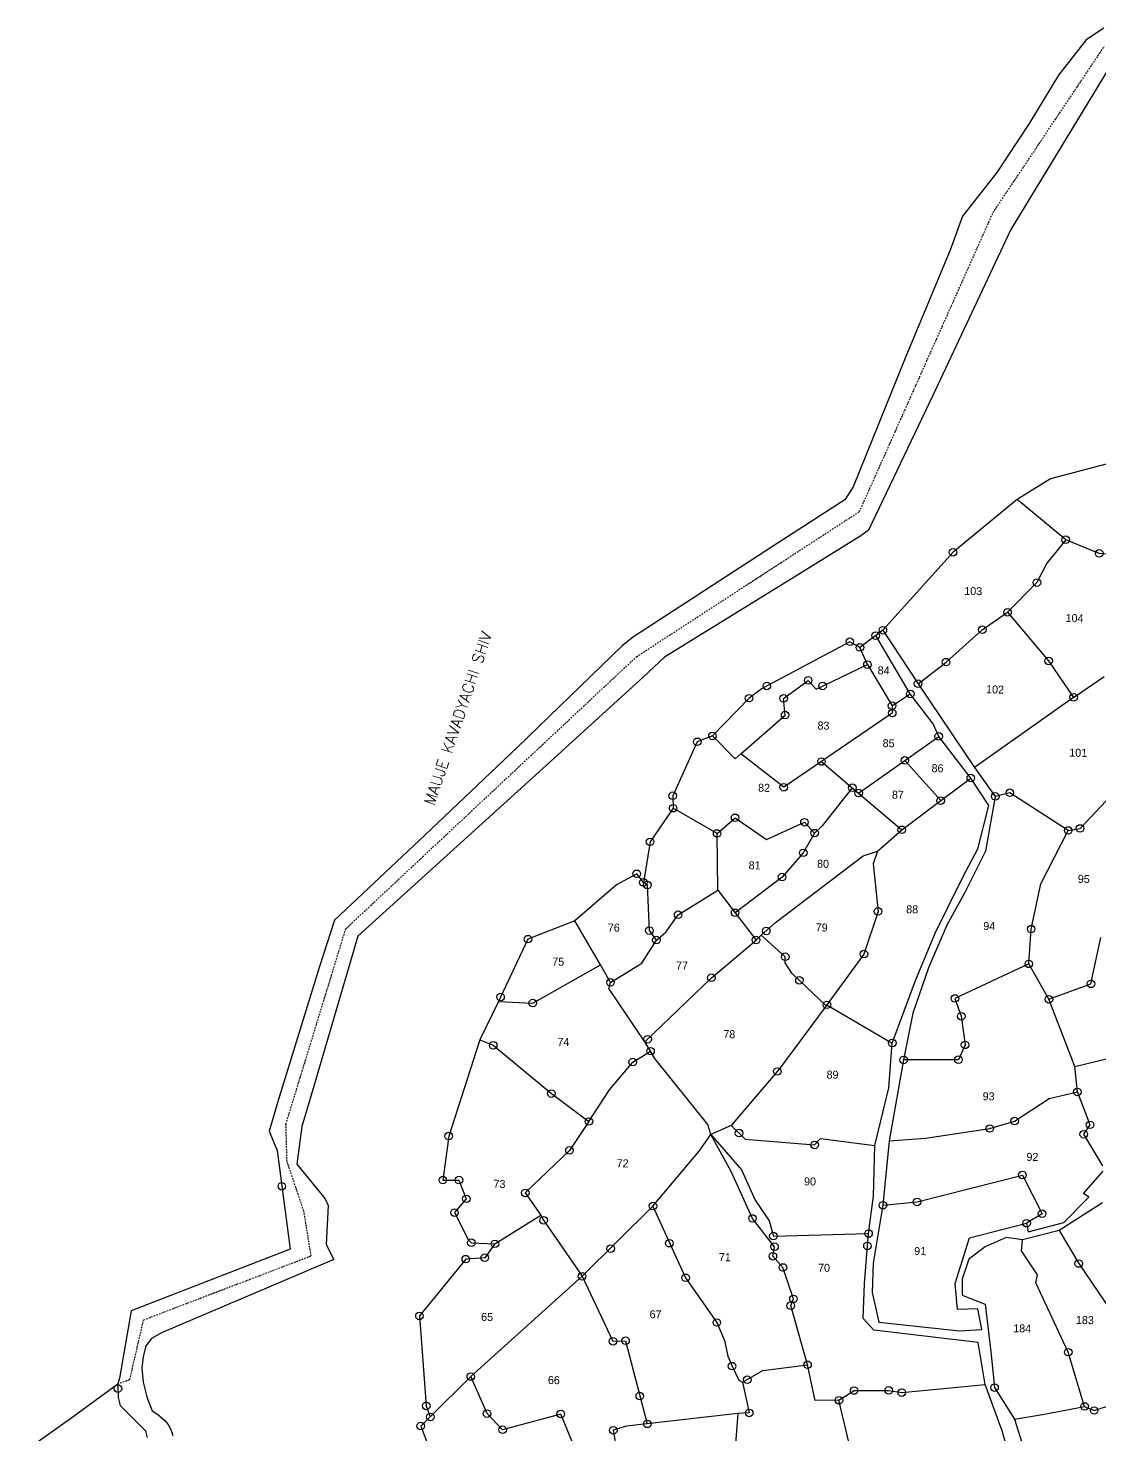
# Model space of a CAD drawing. Header units: metres. Extents: x 282716 to 286267, y 2075266 to 2079640.
# Drawn here: x 282857 to 284053, y 2077471 to 2079040 of the extents above; entities that cross this region are included whole.
import ezdxf
from ezdxf.enums import TextEntityAlignment as Align

# ---------------------------------------------------------------- set-up
doc = ezdxf.new("R2010")
doc.units = ezdxf.units.M
doc.header["$LTSCALE"] = 0.3
doc.header["$MEASUREMENT"] = 0
doc.linetypes.add('DASHDOT', pattern=[1, 0.5, -0.25, 0, -0.25])
for name, color, linetype in [('POLY_PARCEL', 6, 'Continuous'), ('POLY_ROAD', 30, 'Continuous'), ('POLY_WATER', 4, 'Continuous'), ('TEXT_MAPOUT', 7, 'Continuous'), ('TEXT_PARCEL', 7, 'Continuous'), ('V_BOUND_LINE', 7, 'Continuous'), ('V_BOUND_STREAM_LINE', 7, 'DASHDOT')]:
    doc.layers.add(name, color=color, linetype=linetype)
doc.styles.get("Standard").update_dxf_attribs({"font": 'simplex.shx'})
doc.styles.add('TEXT_MAP', font='', dxfattribs={"height": 2.5})
doc.styles.get('TEXT_MAP').set_extended_font_data('Kruti Dev 050')

msp = doc.modelspace()

# ---------------------------------------------------------------- linework, layer by layer
for centre in [(284014.6, 2078469.6), (283888.8, 2078455.6), (284052, 2078454.3), (283982.4, 2078421.8), (283949.6, 2078388.7), (283773.6, 2078355.8), (283802.5, 2078362.6), (283810.5, 2078368.6), (283921.4, 2078369.2), (283784.9, 2078349.5), (283793.3, 2078330.2), (283881, 2078333), (283995.5, 2078334.3), (283727.1, 2078312.7), (283849.8, 2078308.9), (283661.2, 2078292.8), (283681, 2078306.5), (283699.7, 2078292.6), (283743.2, 2078306.4), (283841.1, 2078297.5), (284023.3, 2078293.7), (283820.7, 2078284.4), (283820.9, 2078276.1), (283701.4, 2078273.9), (283603.3, 2078244.1), (283620.3, 2078250.6), (283872.8, 2078250.1), (283742, 2078222.1), (283835, 2078223.4), (283908.6, 2078203.7), (283576, 2078183.9), (283699.9, 2078193.4), (283776.4, 2078192.8), (283783.4, 2078186.9), (283935.9, 2078183.2), (283952.2, 2078187.3), (283576.4, 2078170), (283875, 2078178.5), (283645.6, 2078159.3), (283723, 2078154.3), (283625.5, 2078141.8), (283734.3, 2078142.2), (283831.5, 2078145.9), (284017.3, 2078145.3), (284030.5, 2078147.4), (283550.7, 2078132.5), (283721.6, 2078120.2), (283535.8, 2078096.8), (283543.2, 2078087.2), (283698, 2078093.2), (283547.7, 2078084.2), (283582, 2078051.1), (283645.6, 2078053.3), (283805.1, 2078054.8), (283549.9, 2078033.4), (283680.3, 2078033.1), (283976, 2078035.1), (283414.4, 2078023.9), (283557.7, 2078022.9), (283668.9, 2078022.9), (283701.6, 2078004.3), (283789.3, 2078007.3), (283973.4, 2077996.3), (283619.1, 2077980.8), (283717.4, 2077977.9), (283506.5, 2077975.6), (284042.7, 2077974), (283383.8, 2077959.3), (283419.7, 2077952.6), (283748.1, 2077950.6), (283890.9, 2077957.7), (283995.8, 2077956.8), (283898, 2077937.8), (283375.6, 2077905.4), (283547.9, 2077912.2), (283551.2, 2077898.9), (283821, 2077908), (283902.2, 2077905.9), (283531.3, 2077886.7), (283833.6, 2077889.1), (283894.8, 2077889.4), (283692.6, 2077876.2), (284027.6, 2077853.4), (283440.5, 2077851.5), (283482.5, 2077820.4), (283957.5, 2077820.9), (283650, 2077807.5), (283929.8, 2077812.6), (284034.7, 2077806.2), (284041.7, 2077816.7), (283325.9, 2077804.2), (283734.3, 2077794.3), (283460.7, 2077788.2), (283966.2, 2077760.7), (283139.7, 2077748.1), (283319.4, 2077755), (283337.4, 2077755), (283345.6, 2077734.1), (283411.4, 2077740.7), (283553.9, 2077726.1), (283810.6, 2077727), (283848.6, 2077730.7), (283332.4, 2077718.7), (283665, 2077712.2), (283988.1, 2077717.5), (283431.9, 2077710.2), (283794.5, 2077695.4), (283970.9, 2077706.9), (283351.3, 2077685.1), (283377.5, 2077683.9), (283572.2, 2077684.6), (283688.3, 2077692.6), (283689.6, 2077680.7), (283793.3, 2077681.6), (283345, 2077666.8), (283366.1, 2077668.4), (283506.8, 2077678.6), (283687.7, 2077670), (283474.8, 2077647.7), (283699, 2077657.5), (284029.1, 2077661.9), (283590.3, 2077646), (283710.7, 2077622.5), (283293.3, 2077603.5), (283707.6, 2077614.9), (283625.2, 2077596.1), (283509.3, 2077575.2), (283523.3, 2077575.8), (284017.4, 2077563), (283642.2, 2077547.4), (283726.4, 2077549), (282956.8, 2077522.4), (283350.6, 2077535.8), (283659.2, 2077532.3), (283935.1, 2077523.5), (283539.2, 2077514), (283761.5, 2077509.4), (283778.4, 2077520.2), (283817.1, 2077520.3), (283831.6, 2077517.9), (283300.9, 2077503), (283305.4, 2077490.7), (283368.8, 2077494.4), (283451, 2077494), (283661.3, 2077495.2), (284035.6, 2077502.4), (284046.3, 2077497.9), (283294.7, 2077480.5), (283386.1, 2077476.4), (283509.6, 2077475.8), (283547.5, 2077483)]:
    msp.add_circle(centre, 4.22)
at = {"layer": 'POLY_PARCEL'}
for p, q in [((284059.6, 2078554), (283997.6, 2078537.6)), ((283997.6, 2078537.6), (283960.3, 2078514.6)), ((283960.3, 2078514.6), (283888.8, 2078455.6)), ((284014.6, 2078469.6), (283960.3, 2078514.6)), ((284014.6, 2078469.6), (283993.5, 2078443.4)), ((284052, 2078454.3), (284014.6, 2078469.6)), ((283888.8, 2078455.6), (283810.5, 2078368.6)), ((284085.8, 2078451.7), (284052, 2078454.3)), ((283993.5, 2078443.4), (283982.4, 2078421.8)), ((283982.4, 2078421.8), (283949.6, 2078388.7)), ((283921.4, 2078369.2), (283949.6, 2078388.7)), ((283949.6, 2078388.7), (283995.5, 2078334.3)), ((283802.5, 2078362.6), (283784.9, 2078349.5)), ((283810.5, 2078368.6), (283802.5, 2078362.6)), ((283881, 2078333), (283921.4, 2078369.2)), ((283773.6, 2078355.8), (283675.7, 2078303.7)), ((283784.9, 2078349.5), (283773.6, 2078355.8)), ((283793.3, 2078330.2), (283784.9, 2078349.5)), ((283736.1, 2078303), (283793.3, 2078330.2)), ((283793.3, 2078330.2), (283820.7, 2078284.4)), ((283849.8, 2078308.9), (283881, 2078333)), ((283995.5, 2078334.3), (284023.3, 2078293.7)), ((283699.7, 2078292.6), (283727.1, 2078312.7)), ((283727.1, 2078312.7), (283736.1, 2078303)), ((284023.3, 2078293.7), (284057.5, 2078317.1)), ((283675.7, 2078303.7), (283661.2, 2078292.8)), ((283820.7, 2078284.4), (283841.1, 2078297.5)), ((283661.2, 2078292.8), (283620.3, 2078250.6)), ((283701.4, 2078273.9), (283699.7, 2078292.6)), ((283820.7, 2078284.4), (283820.9, 2078276.1)), ((284023.3, 2078293.7), (283912.8, 2078215.5)), ((283651.9, 2078230.6), (283701.4, 2078273.9)), ((283820.9, 2078276.1), (283742, 2078222.1)), ((283620.3, 2078250.6), (283603.3, 2078244.1)), ((283620.3, 2078250.6), (283645.6, 2078225.1)), ((283835, 2078223.4), (283872.8, 2078250.1)), ((283603.3, 2078244.1), (283576, 2078183.9)), ((283645.6, 2078225.1), (283651.9, 2078230.6)), ((283699.9, 2078193.4), (283651.9, 2078230.6)), ((283742, 2078222.1), (283699.9, 2078193.4)), ((283742, 2078222.1), (283776.4, 2078192.8)), ((283783.4, 2078186.9), (283835, 2078223.4)), ((283835, 2078223.4), (283875, 2078178.5)), ((283875, 2078178.5), (283908.6, 2078203.7)), ((283776.4, 2078192.8), (283742.8, 2078150.5)), ((283776.4, 2078192.8), (283783.4, 2078186.9)), ((283783.4, 2078186.9), (283831.5, 2078145.9)), ((283952.2, 2078187.3), (283935.9, 2078183.2)), ((284017.3, 2078145.3), (283952.2, 2078187.3)), ((284030.5, 2078147.4), (284077.2, 2078196.7)), ((283576.4, 2078170), (283550.7, 2078132.5)), ((283576, 2078183.9), (283576.4, 2078170)), ((283625.5, 2078141.8), (283576.4, 2078170)), ((283831.5, 2078145.9), (283875, 2078178.5)), ((283625.5, 2078141.8), (283645.6, 2078159.3)), ((283645.6, 2078159.3), (283680.5, 2078135.2)), ((283680.5, 2078135.2), (283723, 2078154.3)), ((283723, 2078154.3), (283734.3, 2078142.2)), ((283626.2, 2078078.4), (283625.5, 2078141.8)), ((283734.3, 2078142.2), (283721.6, 2078120.2)), ((283742.8, 2078150.5), (283734.3, 2078142.2)), ((283804.6, 2078122.1), (283831.5, 2078145.9)), ((283986.9, 2078085.5), (284017.3, 2078145.3)), ((284017.3, 2078145.3), (284030.5, 2078147.4)), ((283550.7, 2078132.5), (283543.2, 2078087.2)), ((283690.7, 2078042.4), (283788.4, 2078116.9)), ((283721.6, 2078120.2), (283698, 2078093.2)), ((283788.4, 2078116.9), (283804.6, 2078122.1)), ((283804.6, 2078122.1), (283799.7, 2078107.8)), ((283799.7, 2078107.8), (283805.1, 2078054.8)), ((283535.8, 2078096.8), (283513.1, 2078084.4)), ((283543.2, 2078087.2), (283535.8, 2078096.8)), ((283698, 2078093.2), (283645.6, 2078053.3)), ((283513.1, 2078084.4), (283466.6, 2078044.4)), ((283547.7, 2078084.2), (283543.2, 2078087.2)), ((283549.9, 2078033.4), (283547.7, 2078084.2)), ((283582, 2078051.1), (283626.2, 2078078.4)), ((283626.2, 2078078.4), (283645.6, 2078053.3)), ((283976, 2078035.1), (283986.9, 2078085.5)), ((283466.6, 2078044.4), (283414.4, 2078023.9)), ((283495.2, 2077995.2), (283466.6, 2078044.4)), ((283568.2, 2078031.5), (283582, 2078051.1)), ((283645.6, 2078053.3), (283668.9, 2078022.9)), ((283805.1, 2078054.8), (283789.3, 2078007.3)), ((283557.7, 2078022.9), (283549.9, 2078033.4)), ((283557.7, 2078022.9), (283568.2, 2078031.5)), ((283674.8, 2078028.2), (283690.7, 2078042.4)), ((283973.4, 2077996.3), (283976, 2078035.1)), ((283414.4, 2078023.9), (283383.8, 2077959.3)), ((283541.3, 2077997), (283557.7, 2078022.9)), ((283619.1, 2077980.8), (283668.9, 2078022.9)), ((283668.9, 2078022.9), (283674.8, 2078028.2)), ((283701.6, 2078004.3), (283674.8, 2078028.2)), ((284042.7, 2077974), (284053.8, 2078025.7)), ((283701.5, 2077997.6), (283701.6, 2078004.3)), ((283708.9, 2077986), (283701.5, 2077997.6)), ((283789.3, 2078007.3), (283748.1, 2077950.6)), ((283419.7, 2077952.6), (283495.2, 2077995.2)), ((283506.5, 2077975.6), (283495.2, 2077995.2)), ((283506.5, 2077975.6), (283541.3, 2077997)), ((283717.4, 2077977.9), (283708.9, 2077986)), ((283973.4, 2077996.3), (283890.9, 2077957.7)), ((283995.8, 2077956.8), (283973.4, 2077996.3)), ((283504.7, 2077968.8), (283506.5, 2077975.6)), ((283544.9, 2077909.3), (283504.7, 2077968.8)), ((283544.9, 2077909.3), (283619.1, 2077980.8)), ((283747.2, 2077949.3), (283717.4, 2077977.9)), ((283995.8, 2077956.8), (284042.7, 2077974)), ((283381.5, 2077954.4), (283360.6, 2077911.5)), ((283383.8, 2077959.3), (283381.5, 2077954.4)), ((283381.5, 2077954.4), (283419.7, 2077952.6)), ((283748.1, 2077950.6), (283747.2, 2077949.3)), ((283748.1, 2077950.6), (283821, 2077908)), ((283890.9, 2077957.7), (283898, 2077937.8)), ((284024.6, 2077881.7), (283995.8, 2077956.8)), ((283747.2, 2077949.3), (283694.9, 2077878.9)), ((283898, 2077937.8), (283902.2, 2077905.9)), ((283360.6, 2077911.5), (283325.9, 2077804.2)), ((283360.6, 2077911.5), (283375.6, 2077905.4)), ((283375.6, 2077905.4), (283440.5, 2077851.5)), ((283551.2, 2077898.9), (283544.9, 2077909.3)), ((283902.2, 2077905.9), (283894.8, 2077889.4)), ((283531.3, 2077886.7), (283551.2, 2077898.9)), ((283556.1, 2077890.8), (283551.2, 2077898.9)), ((283615.3, 2077816.9), (283556.1, 2077890.8)), ((283894.8, 2077889.4), (283833.6, 2077889.1)), ((284024.6, 2077881.7), (284060.1, 2077890.2)), ((283505.3, 2077855.8), (283531.3, 2077886.7)), ((283694.9, 2077878.9), (283641.3, 2077816)), ((284027.6, 2077853.4), (284024.6, 2077881.7)), ((283482.5, 2077820.4), (283505.3, 2077855.8)), ((283440.5, 2077851.5), (283482.5, 2077820.4)), ((283957.5, 2077820.9), (283995.9, 2077846)), ((283995.9, 2077846), (284027.6, 2077853.4)), ((284041.7, 2077816.7), (284027.6, 2077853.4)), ((283482.5, 2077820.4), (283460.7, 2077788.2)), ((283618.6, 2077805.9), (283615.3, 2077816.9)), ((283641.3, 2077816), (283618.6, 2077805.9)), ((283641.3, 2077816), (283656.8, 2077800.8)), ((283858, 2077801.7), (283929.8, 2077812.6)), ((283929.8, 2077812.6), (283957.5, 2077820.9)), ((284034.7, 2077806.2), (284041.7, 2077816.7)), ((283325.9, 2077804.2), (283319.4, 2077755)), ((283605.5, 2077787.4), (283618.6, 2077805.9)), ((283618.6, 2077805.9), (283652.8, 2077766.5)), ((283641.2, 2077764.6), (283618.6, 2077805.9)), ((283656.8, 2077800.8), (283734.3, 2077794.3)), ((283734.3, 2077794.3), (283740.8, 2077801.4)), ((283740.8, 2077801.4), (283801.5, 2077793.7)), ((283817.7, 2077798.8), (283858, 2077801.7)), ((284056, 2077770.9), (284034.7, 2077806.2)), ((283460.7, 2077788.2), (283411.4, 2077740.7)), ((283553.9, 2077726.1), (283605.5, 2077787.4)), ((283665, 2077712.2), (283641.2, 2077764.6)), ((283652.8, 2077766.5), (283668, 2077732.6)), ((283319.4, 2077755), (283337.4, 2077755)), ((283337.4, 2077755), (283345.6, 2077734.1)), ((283848.6, 2077730.7), (283966.2, 2077760.7)), ((283966.2, 2077760.7), (283988.1, 2077717.5)), ((283345.6, 2077734.1), (283332.4, 2077718.7)), ((283411.4, 2077740.7), (283428.9, 2077715.7)), ((283668, 2077732.6), (283683.6, 2077709.4)), ((283810.6, 2077727), (283848.6, 2077730.7)), ((283332.4, 2077718.7), (283347.5, 2077688.7)), ((283377.5, 2077683.9), (283428.9, 2077715.7)), ((283428.9, 2077715.7), (283431.9, 2077710.2)), ((283474.8, 2077647.7), (283553.9, 2077726.1)), ((283553.9, 2077726.1), (283590.3, 2077646)), ((283988.1, 2077717.5), (283970.9, 2077706.9)), ((283431.9, 2077710.2), (283474.8, 2077647.7)), ((283689.6, 2077680.7), (283665, 2077712.2)), ((283683.6, 2077709.4), (283688.3, 2077692.6)), ((283347.5, 2077688.7), (283351.3, 2077685.1)), ((283351.3, 2077685.1), (283377.5, 2077683.9)), ((283377.5, 2077683.9), (283366.1, 2077668.4)), ((283688.3, 2077692.6), (283794.5, 2077695.4)), ((283965.2, 2077676.1), (283966.3, 2077688.2)), ((284007.1, 2077698.8), (284029.1, 2077661.9)), ((283366.1, 2077668.4), (283345, 2077666.8)), ((283687.7, 2077670), (283689.6, 2077680.7)), ((283699, 2077657.5), (283687.7, 2077670)), ((283983, 2077649.2), (283965.2, 2077676.1)), ((283345, 2077666.8), (283293.3, 2077603.5)), ((283710.7, 2077622.5), (283699, 2077657.5)), ((284029.1, 2077661.9), (284073.1, 2077597.2)), ((283350.6, 2077535.8), (283474.8, 2077647.7)), ((283474.8, 2077647.7), (283509.3, 2077575.2)), ((283590.3, 2077646), (283625.2, 2077596.1)), ((283981.2, 2077640.2), (283983, 2077649.2)), ((284017.4, 2077563), (283981.2, 2077640.2)), ((283707.6, 2077614.9), (283710.7, 2077622.5)), ((283726.4, 2077549), (283707.6, 2077614.9)), ((283293.3, 2077603.5), (283300.9, 2077503)), ((283625.2, 2077596.1), (283633.7, 2077575.9)), ((283509.3, 2077575.2), (283523.3, 2077575.8)), ((283523.3, 2077575.8), (283547.5, 2077483)), ((283633.7, 2077575.9), (283637.5, 2077558.4)), ((283637.5, 2077558.4), (283642.2, 2077547.4)), ((284035.6, 2077502.4), (284017.4, 2077563)), ((283642.2, 2077547.4), (283649.9, 2077531.7)), ((283653.8, 2077529.5), (283676.5, 2077542.6)), ((283676.5, 2077542.6), (283726.4, 2077549)), ((283735, 2077509.2), (283726.4, 2077549)), ((283305.4, 2077490.7), (283350.6, 2077535.8)), ((283368.8, 2077494.4), (283350.6, 2077535.8)), ((283649.9, 2077531.7), (283653.8, 2077529.5)), ((283653.8, 2077529.5), (283661.3, 2077495.2)), ((283831.6, 2077517.9), (283924.5, 2077526.8)), ((283761.5, 2077509.4), (283778.4, 2077520.2)), ((283778.4, 2077520.2), (283817.1, 2077520.3)), ((283817.1, 2077520.3), (283831.6, 2077517.9)), ((284046.3, 2077497.9), (284115.3, 2077520.9)), ((283300.9, 2077503), (283305.4, 2077490.7)), ((283661.3, 2077495.2), (283648.5, 2077494.7)), ((283761.5, 2077509.4), (283735, 2077509.2)), ((283791.1, 2077384.8), (283761.5, 2077509.4)), ((283988.6, 2077493.4), (284035.6, 2077502.4)), ((284035.6, 2077502.4), (284046.3, 2077497.9)), ((283305.4, 2077490.7), (283294.7, 2077480.5)), ((283294.7, 2077480.5), (283304.1, 2077455.9)), ((283386.1, 2077476.4), (283368.8, 2077494.4)), ((283451, 2077494), (283386.1, 2077476.4)), ((283484.2, 2077413.5), (283451, 2077494)), ((283524.4, 2077480.6), (283509.6, 2077475.8)), ((283547.5, 2077483), (283524.4, 2077480.6)), ((283648.5, 2077494.7), (283547.5, 2077483)), ((283648.5, 2077494.7), (283639, 2077371.7)), ((283957.3, 2077488.3), (283988.6, 2077493.4)), ((283509.6, 2077475.8), (283519.6, 2077416.8))]:
    msp.add_line(p, q, dxfattribs=at)
at = {"layer": 'POLY_ROAD'}
for p, q in [((283841.1, 2078297.5), (283802.5, 2078362.6)), ((283810.5, 2078368.6), (283849.8, 2078308.9)), ((283866.8, 2078264.1), (283841.1, 2078297.5)), ((283849.8, 2078308.9), (283912.8, 2078215.5)), ((283872.8, 2078250.1), (283866.8, 2078264.1)), ((283908.6, 2078203.7), (283872.8, 2078250.1)), ((283928.6, 2078173), (283908.6, 2078203.7)), ((283912.8, 2078215.5), (283935.9, 2078183.2)), ((283916.6, 2078124.5), (283928.6, 2078173)), ((283935.9, 2078183.2), (283925, 2078122.2)), ((283899.9, 2078093.1), (283916.6, 2078124.5)), ((283925, 2078122.2), (283901.8, 2078075.8)), ((283868.8, 2078030.5), (283899.9, 2078093.1)), ((283901.8, 2078075.8), (283881.9, 2078039.4)), ((283846.9, 2077977.8), (283868.8, 2078030.5)), ((283881.9, 2078039.4), (283861.4, 2077992)), ((283861.4, 2077992), (283844, 2077941.4)), ((283821, 2077908), (283846.9, 2077977.8)), ((283844, 2077941.4), (283833.6, 2077889.1)), ((283817, 2077858.1), (283821, 2077908)), ((283833.6, 2077889.1), (283817.7, 2077798.8)), ((283801.5, 2077793.7), (283817, 2077858.1)), ((283800, 2077737), (283801.5, 2077793.7)), ((283817.7, 2077798.8), (283810.6, 2077727)), ((284034.4, 2077740.1), (284056.5, 2077764.9)), ((283794.5, 2077695.4), (283800, 2077737)), ((284012.3, 2077707.6), (284040.3, 2077735.8)), ((284040.3, 2077735.8), (284034.4, 2077740.1)), ((283810.6, 2077727), (283799.5, 2077662.3)), ((284055.5, 2077729.7), (284007.1, 2077698.8)), ((283907.2, 2077690.6), (283970.9, 2077706.9)), ((283970.9, 2077706.9), (283972.8, 2077697.1)), ((283972.8, 2077697.1), (284012.3, 2077707.6)), ((283789.8, 2077639.6), (283794.5, 2077695.4)), ((283891.1, 2077639.6), (283907.2, 2077690.6)), ((283948.2, 2077690.9), (283924.7, 2077680.7)), ((283966.3, 2077688.2), (283948.2, 2077690.9)), ((284007.1, 2077698.8), (283966.3, 2077688.2)), ((283924.7, 2077680.7), (283906.4, 2077666.7)), ((283799.5, 2077662.3), (283798.5, 2077629.7)), ((283906.4, 2077666.7), (283898.8, 2077644.4)), ((283788.6, 2077600.4), (283789.8, 2077639.6)), ((283893.7, 2077610.6), (283891.1, 2077639.6)), ((283898.8, 2077644.4), (283899, 2077626.6)), ((283798.5, 2077629.7), (283805.9, 2077596.5)), ((283899, 2077626.6), (283924.7, 2077616.7)), ((283916.3, 2077611.5), (283893.7, 2077610.6)), ((283921, 2077588.2), (283916.3, 2077611.5)), ((283924.7, 2077616.7), (283931.3, 2077560.2)), ((283800.5, 2077587.5), (283788.6, 2077600.4)), ((283805.9, 2077596.5), (283896, 2077586.9)), ((283916.9, 2077573.8), (283800.5, 2077587.5)), ((283896, 2077586.9), (283921, 2077588.2)), ((283924.5, 2077526.8), (283916.9, 2077573.8)), ((283931.3, 2077560.2), (283935.1, 2077523.5)), ((283943.6, 2077475.3), (283924.5, 2077526.8)), ((283935.1, 2077523.5), (283957.3, 2077488.3)), ((283957.3, 2077488.3), (283977.2, 2077425.3)), ((283980.6, 2077347.9), (283943.6, 2077475.3))]:
    msp.add_line(p, q, dxfattribs=at)
at = {"layer": 'POLY_WATER'}
for p, q in [((284057, 2079040.5), (284037.5, 2079027.4)), ((284037.5, 2079027.4), (284006.6, 2078988)), ((284067.6, 2079003.7), (283953.2, 2078815.9)), ((284006.6, 2078988), (283974.6, 2078935.1)), ((283974.6, 2078935.1), (283937.5, 2078879.5)), ((283937.5, 2078879.5), (283899.4, 2078830.8)), ((283899.4, 2078830.8), (283885.6, 2078792.6)), ((283953.2, 2078815.9), (283865.7, 2078629.8)), ((283885.6, 2078792.6), (283836.2, 2078674)), ((283836.2, 2078674), (283777.5, 2078528.5)), ((283865.7, 2078629.8), (283794.4, 2078480.4)), ((283777.5, 2078528.5), (283768.1, 2078514.2)), ((283768.1, 2078514.2), (283693.6, 2078466.2)), ((283786, 2078473.9), (283708.4, 2078425.8)), ((283794.4, 2078480.4), (283786, 2078473.9)), ((283693.6, 2078466.2), (283532, 2078361.4)), ((283708.4, 2078425.8), (283566.9, 2078338.5)), ((283532, 2078361.4), (283519.9, 2078351.7)), ((283519.9, 2078351.7), (283402.5, 2078237.8)), ((283566.9, 2078338.5), (283543.3, 2078316.7)), ((283543.3, 2078316.7), (283427, 2078210.7)), ((283402.5, 2078237.8), (283299.3, 2078140.1)), ((283427, 2078210.7), (283224.5, 2078027.1)), ((283299.3, 2078140.1), (283198.3, 2078044.9)), ((283198.3, 2078044.9), (283181.8, 2077993.3)), ((283224.5, 2078027.1), (283175.4, 2077859.8)), ((283181.8, 2077993.3), (283135.5, 2077843.9)), ((283175.4, 2077859.8), (283162.2, 2077814.8)), ((283135.5, 2077843.9), (283125.7, 2077809.7)), ((283125.7, 2077809.7), (283134.4, 2077788)), ((283162.2, 2077814.8), (283156.3, 2077772.7)), ((283134.4, 2077788), (283149, 2077677.8)), ((283156.3, 2077772.7), (283188, 2077734)), ((283188, 2077734), (283191.5, 2077726.7)), ((283191.5, 2077726.7), (283189.2, 2077683)), ((283149, 2077677.8), (282971.6, 2077609)), ((283189.2, 2077683), (283197.7, 2077666.3)), ((283197.7, 2077666.3), (283005.3, 2077584.6)), ((282971.6, 2077609), (282958.7, 2077533.9)), ((282994.2, 2077578.4), (282988, 2077570.2)), ((283005.3, 2077584.6), (282994.2, 2077578.4)), ((282984.8, 2077557.7), (282983.4, 2077545.3)), ((282988, 2077570.2), (282984.8, 2077557.7)), ((282983.4, 2077545.3), (282985, 2077529.7)), ((282958.7, 2077533.9), (282956.5, 2077527.7)), ((282956.5, 2077527.7), (282957.2, 2077512.5)), ((282985, 2077529.7), (282988.9, 2077513)), ((282957.2, 2077512.5), (282959.3, 2077503.6)), ((282988.9, 2077513), (282995, 2077497.7)), ((282959.3, 2077503.6), (282963.1, 2077499.6)), ((282963.1, 2077499.6), (282987.6, 2077475.1)), ((282995, 2077497.7), (283001.3, 2077493.3)), ((283001.3, 2077493.3), (283008.6, 2077487)), ((283008.6, 2077487), (283012.7, 2077482.3)), ((283012.7, 2077482.3), (283015.7, 2077476.7)), ((282987.6, 2077475.1), (282989.4, 2077467.8)), ((283015.7, 2077476.7), (283018.1, 2077469.9))]:
    msp.add_line(p, q, dxfattribs=at)
at = {"layer": 'V_BOUND_LINE'}
for p, q in [((282902.7, 2077488.2), (282956.5, 2077527.7)), ((282856.6, 2077455.6), (282902.7, 2077488.2))]:
    msp.add_line(p, q, dxfattribs=at)
at = {"layer": 'V_BOUND_STREAM_LINE', "ltscale": 10}
for p, q in [((283933.6, 2078834.9), (284057.4, 2079019.9)), ((283784.5, 2078501.1), (283933.6, 2078834.9)), ((283535.6, 2078339.1), (283784.5, 2078501.1)), ((283211.1, 2078035.4), (283535.6, 2078339.1)), ((283144.3, 2077817.5), (283211.1, 2078035.4)), ((283145.5, 2077775.9), (283144.3, 2077817.5)), ((283164.3, 2077720.5), (283145.5, 2077775.9)), ((283172.4, 2077670.5), (283164.3, 2077720.5)), ((282985.4, 2077599.1), (283172.4, 2077670.5)), ((282970.1, 2077532.5), (282985.4, 2077599.1)), ((282956.5, 2077527.7), (282970.1, 2077532.5))]:
    msp.add_line(p, q, dxfattribs=at)

# ---------------------------------------------------------------- texts
at = {"layer": 'TEXT_MAPOUT'}
msp.add_text('MAUJE KAVADYACHI SHIV', height=12.401, rotation=71.3475, dxfattribs=at).set_placement((283309.6, 2078172.1))
at = {"layer": 'TEXT_PARCEL', "style": 'TEXT_MAP'}
for s, p in [('103', (283911.4, 2078412.3)), ('104', (284024.4, 2078382.1)), ('84', (283811.3, 2078323.8)), ('102', (283935.7, 2078302.5)), ('83', (283744.2, 2078262.2)), ('85', (283816.9, 2078242.5)), ('101', (284028.5, 2078231.9)), ('86', (283871.5, 2078214.6)), ('82', (283677.9, 2078192.8)), ('87', (283827.2, 2078185)), ('81', (283667.3, 2078106.2)), ('80', (283743.7, 2078108)), ('95', (284034.7, 2078091.1)), ('88', (283843.2, 2078057.2)), ('76', (283510.2, 2078036.8)), ('79', (283742.2, 2078036.9)), ('94', (283929.2, 2078038.5)), ('75', (283448.2, 2077998.7)), ('77', (283586.3, 2077994.4)), ('78', (283639.1, 2077917.9)), ('74', (283454, 2077909.2)), ('89', (283754.3, 2077872.7)), ('93', (283928.5, 2077848.5)), ('72', (283520, 2077773.8)), ('92', (283977.4, 2077780.9)), ('73', (283382.6, 2077750.8)), ('90', (283729.2, 2077753.5)), ('71', (283634.1, 2077669)), ('91', (283852.1, 2077675.8)), ('70', (283744.8, 2077657.2)), ('65', (283368.8, 2077602.3)), ('67', (283556.8, 2077605.2)), ('184', (283966, 2077589.5)), ('183', (284035.9, 2077598.8)), ('66', (283443.3, 2077531.8))]:
    msp.add_text(s, height=8.93, rotation=358.9596, dxfattribs=at).set_placement(p, align=Align.MIDDLE)

doc.saveas('drawing.dxf')
